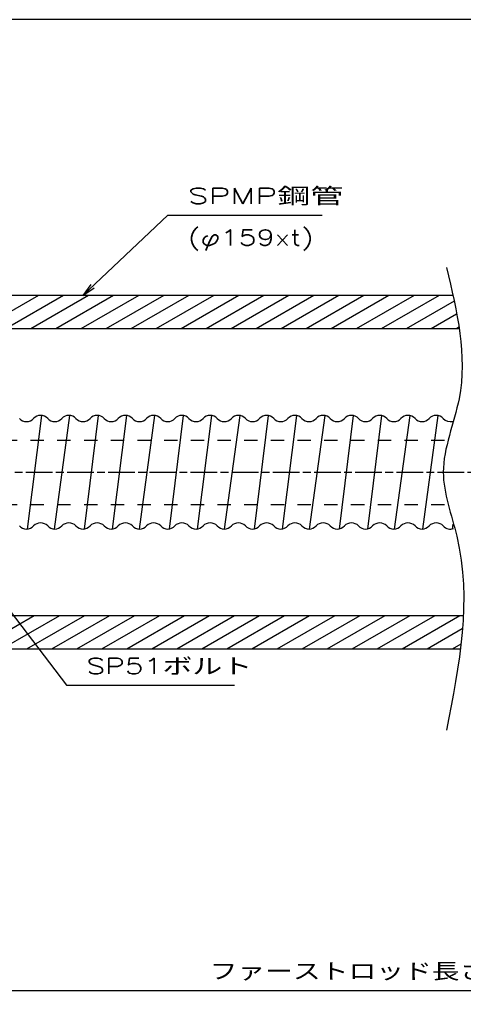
# Model space of a CAD drawing. Units: millimetres at full size, sheet at 1:1; details may follow other scales. Extents: x -2456 to -674, y 2522 to 3782.
# Drawn here: x -2088.4 to -1888.8, y 2955.4 to 3392 of the extents above; entities that cross this region are included whole.
import ezdxf
from ezdxf.enums import TextEntityAlignment as Align

# ---------------------------------------------------------------- set-up
doc = ezdxf.new("R2010")
doc.units = ezdxf.units.MM
doc.linetypes.add('CHAIN', pattern=[18.5, 12, -1.5, 3.5, -1.5])
doc.linetypes.add('DASHED_SPACED', pattern=[12, 6, -6])
for name, color, linetype, lineweight in [('0_2', 7, 'Continuous', 25), ('1外形線', 7, 'Continuous', 25), ('4中心線', 1, 'CHAIN', 25), ('_-0', 7, 'Continuous', 25), ('寸法線', 7, 'Continuous', 25), ('細線', 81, 'Continuous', 25), ('隠れ線', 2, 'DASHED_SPACED', 25)]:
    doc.layers.add(name, color=color, linetype=linetype, lineweight=lineweight)
doc.styles.add('simplex.shx', font='')
doc.styles.get('simplex.shx').set_extended_font_data('simplex.shx')

# ---------------------------------------------------------------- blocks, each defined once
blk = doc.blocks.new('open_arrow')
at = {"color": 0, "linetype": 'Continuous', "lineweight": -2}
blk.add_lwpolyline([(7.5, 1.25), (0, 0), (7.5, -1.25)], dxfattribs=at)

msp = doc.modelspace()

# ---------------------------------------------------------------- linework, layer by layer
at = {"layer": '0_2'}
msp.add_open_spline([(-1896.433, 3280.442), (-1891.736, 3260.677), (-1887.038, 3240.911), (-1890.821, 3221.487), (-1892.982, 3210.393), (-1897.91, 3199.41), (-1897.904, 3188.412), (-1897.899, 3178.857), (-1894.169, 3169.29), (-1891.863, 3159.651), (-1885.011, 3131.013), (-1890.722, 3101.735), (-1896.433, 3072.457)], degree=3, knots=[0, 0, 0, 0, 1, 1, 1, 2, 2, 2, 3, 3, 3, 4, 4, 4, 4], dxfattribs=at)
at = {"layer": '1外形線'}
for p, q in [((-1893.535, 3267.912), (-2250.388, 3267.912)), ((-1890.734, 3252.912), (-2250.388, 3252.912)), ((-1888.916, 3123.912), (-2250.388, 3123.912)), ((-1890.215, 3108.912), (-2250.388, 3108.912))]:
    msp.add_line(p, q, dxfattribs=at)
at = {"layer": '4中心線'}
msp.add_line((-2362.981, 3188.412), (-801.4, 3188.412), dxfattribs=at)
at = {"layer": '_-0'}
for centre, start, end in [((-2078.888, 3209.662), 42.41033, 137.58967), ((-2066.188, 3209.662), 42.41033, 137.58967), ((-2053.488, 3209.662), 42.41033, 137.58967), ((-2040.788, 3209.662), 42.41033, 137.58967), ((-2028.088, 3209.662), 42.41033, 137.58967), ((-2015.388, 3209.662), 42.41033, 137.58967), ((-2002.688, 3209.662), 42.41033, 137.58967), ((-1989.988, 3209.662), 42.41033, 137.58967), ((-1977.288, 3209.662), 42.41033, 137.58967), ((-1964.588, 3209.662), 42.41033, 137.58967), ((-1951.888, 3209.662), 42.41033, 137.58967), ((-1939.188, 3209.662), 42.41033, 137.58967), ((-1926.488, 3209.662), 42.41033, 137.58967), ((-1913.788, 3209.662), 42.41033, 137.58967), ((-1901.088, 3209.662), 42.41033, 137.58967), ((-2085.238, 3215.462), 222.41033, 317.58967), ((-2072.538, 3215.462), 222.41033, 317.58967), ((-2059.838, 3215.462), 222.41033, 317.58967), ((-2047.138, 3215.462), 222.41033, 317.58967), ((-2034.438, 3215.462), 222.41033, 317.58967), ((-2021.738, 3215.462), 222.41033, 317.58967), ((-2009.038, 3215.462), 222.41033, 317.58967), ((-1996.338, 3215.462), 222.41033, 317.58967), ((-1983.638, 3215.462), 222.41033, 317.58967), ((-1970.938, 3215.462), 222.41033, 317.58967), ((-1958.238, 3215.462), 222.41033, 317.58967), ((-1945.538, 3215.462), 222.41033, 317.58967), ((-1932.838, 3215.462), 222.41033, 317.58967), ((-1920.138, 3215.462), 222.41033, 317.58967), ((-1907.438, 3215.462), 222.41033, 317.58967), ((-1894.738, 3215.462), 222.41033, 284.16843), ((-2078.888, 3161.362), 42.41033, 137.58967), ((-2066.188, 3161.362), 42.41033, 137.58967), ((-2053.488, 3161.362), 42.41033, 137.58967), ((-2040.788, 3161.362), 42.41033, 137.58967), ((-2028.088, 3161.362), 42.41033, 137.58967), ((-2015.388, 3161.362), 42.41033, 137.58967), ((-2002.688, 3161.362), 42.41033, 137.58967), ((-1989.988, 3161.362), 42.41033, 137.58967), ((-1977.288, 3161.362), 42.41033, 137.58967), ((-1964.588, 3161.362), 42.41033, 137.58967), ((-1951.888, 3161.362), 42.41033, 137.58967), ((-1939.188, 3161.362), 42.41033, 137.58967), ((-1926.488, 3161.362), 42.41033, 137.58967), ((-1913.788, 3161.362), 42.41033, 137.58967), ((-1901.088, 3161.362), 42.41033, 137.58967), ((-2085.238, 3167.162), 222.41033, 317.58967), ((-2072.538, 3167.162), 222.41033, 317.58967), ((-2059.838, 3167.162), 222.41033, 317.58967), ((-2047.138, 3167.162), 222.41033, 317.58967), ((-2034.438, 3167.162), 222.41033, 317.58967), ((-2021.738, 3167.162), 222.41033, 317.58967), ((-2009.038, 3167.162), 222.41033, 317.58967), ((-1996.338, 3167.162), 222.41033, 317.58967), ((-1983.638, 3167.162), 222.41033, 317.58967), ((-1970.938, 3167.162), 222.41033, 317.58967), ((-1958.238, 3167.162), 222.41033, 317.58967), ((-1945.538, 3167.162), 222.41033, 317.58967), ((-1932.838, 3167.162), 222.41033, 317.58967), ((-1920.138, 3167.162), 222.41033, 317.58967), ((-1907.438, 3167.162), 222.41033, 317.58967), ((-1894.738, 3167.162), 222.41033, 290.30734)]:
    msp.add_arc(centre, 4.3, start, end, dxfattribs=at)
at = {"layer": '寸法線'}
for p, q in [((-1290.677, 3392.011), (-2250.388, 3392.011)), ((-2275.388, 2955.374), (-1564.075, 2955.374))]:
    msp.add_line(p, q, dxfattribs=at)
for points in [[(-2059.937, 3267.912), (-2021.717, 3304.05), (-2015.717, 3304.05), (-1952.283, 3304.05)], [(-2125.696, 3169.325), (-2067.32, 3092.664), (-2061.32, 3092.664), (-1991.76, 3092.664)]]:
    msp.add_lwpolyline(points, dxfattribs=at)
at = {"layer": '細線'}
for p, q in [((-2079.81, 3267.912), (-2105.791, 3252.912)), ((-2068.56, 3267.912), (-2094.541, 3252.912)), ((-2057.31, 3267.912), (-2083.291, 3252.912)), ((-2046.06, 3267.912), (-2072.041, 3252.912)), ((-2034.81, 3267.912), (-2060.791, 3252.912)), ((-2023.56, 3267.912), (-2049.541, 3252.912)), ((-2012.31, 3267.912), (-2038.291, 3252.912)), ((-2001.06, 3267.912), (-2027.041, 3252.912)), ((-1989.81, 3267.912), (-2015.791, 3252.912)), ((-1978.56, 3267.912), (-2004.541, 3252.912)), ((-1967.31, 3267.912), (-1993.291, 3252.912)), ((-1956.06, 3267.912), (-1982.041, 3252.912)), ((-1944.81, 3267.912), (-1970.791, 3252.912)), ((-1933.56, 3267.912), (-1959.541, 3252.912)), ((-1922.31, 3267.912), (-1948.291, 3252.912)), ((-1911.06, 3267.912), (-1937.041, 3252.912)), ((-1899.81, 3267.912), (-1925.791, 3252.912)), ((-1893.051, 3265.32), (-1914.541, 3252.912)), ((-1891.956, 3259.456), (-1903.291, 3252.912)), ((-1890.861, 3253.593), (-1892.041, 3252.912)), ((-2078.545, 3213.956), (-2084.895, 3162.856)), ((-2065.845, 3213.956), (-2072.773, 3162.895)), ((-2053.031, 3213.953), (-2059.381, 3162.853)), ((-2040.331, 3213.953), (-2046.681, 3162.853)), ((-2027.631, 3213.953), (-2034.559, 3162.892)), ((-2014.817, 3213.95), (-2021.167, 3162.85)), ((-2002.117, 3213.95), (-2008.467, 3162.85)), ((-1989.417, 3213.95), (-1996.345, 3162.889)), ((-1976.603, 3213.95), (-1982.953, 3162.85)), ((-1963.903, 3213.95), (-1970.253, 3162.85)), ((-1951.203, 3213.95), (-1958.131, 3162.889)), ((-1938.389, 3213.947), (-1944.739, 3162.847)), ((-1925.689, 3213.947), (-1932.039, 3162.847)), ((-1912.989, 3213.947), (-1919.917, 3162.886)), ((-1900.288, 3213.947), (-1907.216, 3162.886)), ((-1893.671, 3165.001), (-1893.938, 3162.847)), ((-2081.725, 3123.912), (-2107.706, 3108.912)), ((-2070.475, 3123.912), (-2096.456, 3108.912)), ((-2059.225, 3123.912), (-2085.206, 3108.912)), ((-2047.975, 3123.912), (-2073.956, 3108.912)), ((-2036.725, 3123.912), (-2062.706, 3108.912)), ((-2025.475, 3123.912), (-2051.456, 3108.912)), ((-2014.225, 3123.912), (-2040.206, 3108.912)), ((-2002.975, 3123.912), (-2028.956, 3108.912)), ((-1991.725, 3123.912), (-2017.706, 3108.912)), ((-1980.475, 3123.912), (-2006.456, 3108.912)), ((-1969.225, 3123.912), (-1995.206, 3108.912)), ((-1957.975, 3123.912), (-1983.956, 3108.912)), ((-1946.725, 3123.912), (-1972.706, 3108.912)), ((-1935.475, 3123.912), (-1961.456, 3108.912)), ((-1924.225, 3123.912), (-1950.206, 3108.912)), ((-1912.975, 3123.912), (-1938.956, 3108.912)), ((-1901.725, 3123.912), (-1927.706, 3108.912)), ((-1890.475, 3123.912), (-1916.456, 3108.912)), ((-1889.426, 3118.023), (-1905.206, 3108.912)), ((-1890.018, 3111.186), (-1893.956, 3108.912))]:
    msp.add_line(p, q, dxfattribs=at)
at = {"layer": '隠れ線'}
for p, q in [((-2275.388, 3202.912), (-1896.152, 3202.912)), ((-2275.388, 3173.912), (-1896.101, 3173.912))]:
    msp.add_line(p, q, dxfattribs=at)

# ---------------------------------------------------------------- block references
at = {"layer": '寸法線', "xscale": 0.8, "yscale": 0.8, "rotation": 43.4}
msp.add_blockref('open_arrow', (-2059.937, 3267.912), dxfattribs=at)

# ---------------------------------------------------------------- texts
at = {"layer": '0_2', "style": 'simplex.shx', "width": 1.35}
msp.add_text('(φ159xt)', height=7.038, dxfattribs=at).set_placement((-2012.717, 3288.296), align=Align.BOTTOM_LEFT)
at = {"layer": '寸法線', "style": 'simplex.shx'}
for s, width, p in [('SPMP鋼管', 1.55, (-2012.717, 3307.05)), ('SP51ボルト', 1.4, (-2058.32, 3095.664))]:
    msp.add_text(s, height=7.038, dxfattribs=dict(at, width=width)).set_placement(p, align=Align.BOTTOM_LEFT)
at = {"layer": '寸法線', "style": 'simplex.shx', "width": 1.3}
msp.add_text('ファーストロッド長さ=1252', height=7.038, dxfattribs=at).set_placement((-1919.731, 2964.134), align=Align.MIDDLE_CENTER)

doc.saveas('drawing.dxf')
